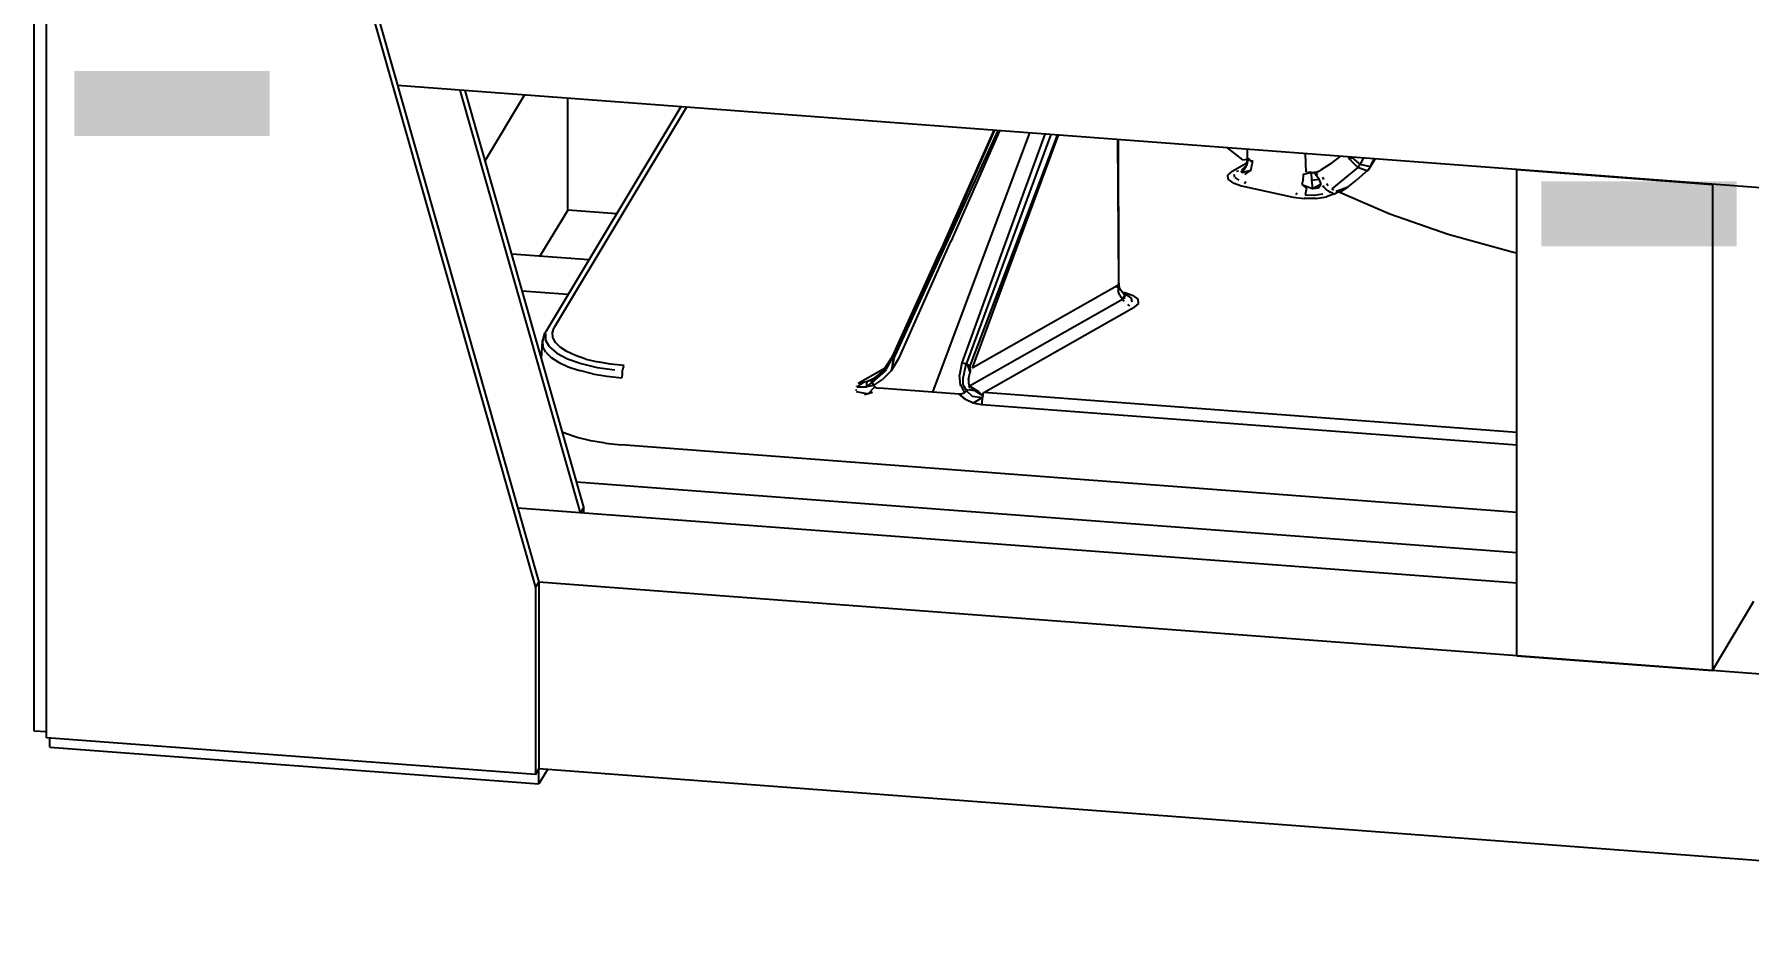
# Model space of a CAD drawing. Header units: millimetres. Extents: x -57554 to 16546, y 2142 to 98430.
# Drawn here: x -42225 to -41367, y 88838 to 89287 of the extents above; entities that cross this region are included whole.
import ezdxf

# ---------------------------------------------------------------- set-up
doc = ezdxf.new("R2010")
doc.units = ezdxf.units.MM
doc.styles.add('Arial', font='ARIAL.TTF', dxfattribs={"height": 0.2})

msp = doc.modelspace()

# ---------------------------------------------------------------- linework, layer by layer
at = {"color": 2, "linetype": 'Continuous'}
for p, q in [((-42224.53, 88937.98), (-42224.53, 89368.15)), ((-42218.36, 88934.62), (-42218.36, 89364.78)), ((-42071.64, 89353.73), (-41973.83, 89009.72)), ((-42069.98, 89356.51), (-41972.16, 89012.49)), ((-40826.38, 89169.34), (-42042.81, 89260.95)), ((-41951.37, 89047.15), (-42011.49, 89258.59)), ((-41949.71, 89049.92), (-42008.99, 89258.4)), ((-41979.32, 89256.17), (-41999.02, 89223.34)), ((-41901.22, 89250.28), (-41968.6, 89137.98)), ((-41957.75, 89198.6), (-41957.75, 89254.54)), ((-41898.34, 89250.07), (-41964.45, 89139.87)), ((-41744.57, 89238.49), (-41794.76, 89125.43)), ((-41744.32, 89238.47), (-41794.12, 89125.58)), ((-41742.65, 89238.34), (-41794.12, 89125.58)), ((-41726.79, 89237.15), (-41775.29, 89107.51)), ((-41741.72, 89238.27), (-41766.18, 89182.79)), ((-41716.04, 89236.34), (-41758.53, 89121.52)), ((-41712.86, 89236.1), (-41756.71, 89120.63)), ((-41712.91, 89236.1), (-41756.71, 89120.63)), ((-41719.13, 89236.57), (-41738.29, 89183.93)), ((-41712.48, 89236.07), (-41732.02, 89183.4)), ((-41682.12, 89162.03), (-41682.53, 89233.82)), ((-41682.14, 89167.04), (-41682.26, 89233.8)), ((-41620.13, 89223.79), (-41627.73, 89229.69)), ((-41618.31, 89220.72), (-41617.76, 89224.64)), ((-41617.76, 89224.64), (-41617.73, 89228.94)), ((-41617.74, 89224.48), (-41617.73, 89228.94)), ((-41588.47, 89217.6), (-41588.83, 89226.76)), ((-41572.57, 89224.53), (-41576.72, 89221.32)), ((-41571.55, 89225.46), (-41572.57, 89224.53)), ((-41567.01, 89224.87), (-41567.12, 89225.12)), ((-41567.12, 89225.12), (-41566.97, 89224.78)), ((-41566.49, 89223.64), (-41567.01, 89224.87)), ((-41565.64, 89224.96), (-41566.49, 89223.64)), ((-41565.64, 89224.96), (-41565.67, 89225.02)), ((-41565.67, 89225.02), (-41565.64, 89224.96)), ((-41565.64, 89224.96), (-41565.62, 89225.01)), ((-41565.64, 89224.96), (-41561.36, 89221.45)), ((-41559.87, 89224.58), (-41561.36, 89221.45)), ((-41625.47, 89218.09), (-41627.55, 89216.14)), ((-41627.38, 89214.06), (-41627.55, 89216.14)), ((-41625.47, 89218.09), (-41618.09, 89222.27)), ((-41624.05, 89214.9), (-41624.42, 89216.44)), ((-41622.3, 89218.07), (-41623.33, 89217.92)), ((-41619.58, 89219.41), (-41620.85, 89218.24)), ((-41620.85, 89218.24), (-41620.58, 89217.27)), ((-41620.58, 89217.27), (-41618.31, 89220.72)), ((-41620.58, 89217.27), (-41619.58, 89219.41)), ((-41616.02, 89218.36), (-41620.58, 89217.27)), ((-41619.58, 89219.41), (-41620.41, 89218.82)), ((-41620.13, 89223.79), (-41617.85, 89223.98)), ((-41618.85, 89220.13), (-41619.58, 89219.41)), ((-41619.16, 89216.43), (-41616.02, 89218.36)), ((-41618.29, 89220.9), (-41618.85, 89220.13)), ((-41617.44, 89224.17), (-41618.31, 89220.72)), ((-41617.63, 89224.33), (-41617.74, 89224.48)), ((-41617.63, 89224.33), (-41617.74, 89224.48)), ((-41615.42, 89222.31), (-41617.44, 89224.17)), ((-41617.17, 89224.03), (-41617.44, 89224.17)), ((-41616.83, 89223.9), (-41617.17, 89224.03)), ((-41616.83, 89223.9), (-41615.42, 89222.31)), ((-41616.02, 89218.36), (-41615.73, 89219.68)), ((-41615.73, 89219.68), (-41615.52, 89221)), ((-41615.42, 89222.31), (-41615.52, 89221)), ((-41615.41, 89223.58), (-41615.42, 89222.31)), ((-41589.79, 89215.31), (-41589.68, 89216.62)), ((-41589.68, 89216.62), (-41585.86, 89217.29)), ((-41587.18, 89217.39), (-41587.83, 89217.48)), ((-41586.52, 89217.33), (-41587.18, 89217.39)), ((-41585.86, 89217.29), (-41586.52, 89217.33)), ((-41585.86, 89217.29), (-41585.23, 89217.28)), ((-41585.23, 89217.28), (-41585.86, 89217.29)), ((-41585.86, 89217.29), (-41585.7, 89213.5)), ((-41584.63, 89217.3), (-41585.23, 89217.28)), ((-41584.07, 89217.35), (-41584.63, 89217.3)), ((-41581.97, 89213.98), (-41584.63, 89217.3)), ((-41584.63, 89217.3), (-41582.6, 89216.43)), ((-41584.07, 89217.35), (-41582.71, 89217.65)), ((-41583.55, 89217.42), (-41584.07, 89217.35)), ((-41583.1, 89217.52), (-41583.55, 89217.42)), ((-41582.71, 89217.65), (-41583.1, 89217.52)), ((-41582.71, 89217.65), (-41580.88, 89218.68)), ((-41576.72, 89221.32), (-41580.88, 89218.68)), ((-41562.63, 89219.9), (-41575.58, 89209.17)), ((-41566.49, 89223.64), (-41562.63, 89219.9)), ((-41558.86, 89217.35), (-41563.21, 89213.51)), ((-41561.36, 89221.45), (-41562.63, 89219.9)), ((-41558.01, 89218.13), (-41562.63, 89219.9)), ((-41556.17, 89220.15), (-41561.36, 89221.45)), ((-41558.86, 89217.35), (-41558.01, 89218.13)), ((-41558.01, 89218.13), (-41557.33, 89218.79)), ((-41557.33, 89218.79), (-41556.72, 89219.46)), ((-41556.72, 89219.46), (-41556.17, 89220.15)), ((-41554.56, 89224.18), (-41556.5, 89220.23)), ((-41553.96, 89224.13), (-41556.49, 89220.23)), ((-41483.09, 89218.8), (-41385.27, 89211.43)), ((-41483.09, 88975.66), (-41483.09, 89218.8)), ((-41624.94, 89212.16), (-41627.38, 89214.06)), ((-41624.94, 89212.16), (-41620.7, 89210.74)), ((-41624.05, 89214.9), (-41622.02, 89213.55)), ((-41620.7, 89210.74), (-41594.96, 89205.05)), ((-41619.28, 89211.89), (-41618.61, 89212.69)), ((-41618.7, 89212.58), (-41619.28, 89211.89)), ((-41618.61, 89212.69), (-41618.7, 89212.58)), ((-41590.28, 89212.66), (-41590.66, 89211.37)), ((-41590.66, 89211.37), (-41588.3, 89209.6)), ((-41590.66, 89211.37), (-41585.18, 89209.43)), ((-41589.99, 89213.98), (-41590.28, 89212.66)), ((-41589.99, 89213.98), (-41589.79, 89215.31)), ((-41588.3, 89209.6), (-41588.87, 89206.21)), ((-41585.7, 89213.5), (-41581.97, 89213.98)), ((-41585.7, 89213.5), (-41585.18, 89209.43)), ((-41585.18, 89209.43), (-41580.85, 89211.72)), ((-41585.18, 89209.43), (-41582.2, 89209.68)), ((-41582.2, 89209.68), (-41580.85, 89211.72)), ((-41581.48, 89212.84), (-41581.98, 89214.01)), ((-41580.85, 89211.72), (-41581.48, 89212.84)), ((-41579.65, 89213.87), (-41580.15, 89215.04)), ((-41579.85, 89210.35), (-41580.12, 89210.67)), ((-41579.3, 89209.72), (-41580.12, 89210.67)), ((-41579.3, 89209.72), (-41579.85, 89210.35)), ((-41578.39, 89208.86), (-41579.3, 89209.72)), ((-41577.41, 89208.13), (-41578.39, 89208.86)), ((-41577.47, 89210.75), (-41578.29, 89211.71)), ((-41577.41, 89208.13), (-41576.74, 89207.74)), ((-41576.38, 89207.52), (-41577.41, 89208.13)), ((-41576.74, 89207.74), (-41576.38, 89207.52)), ((-41575.32, 89207.06), (-41576.38, 89207.52)), ((-41574.55, 89208.56), (-41575.58, 89209.17)), ((-41574.23, 89206.74), (-41572.4, 89207.78)), ((-41573.48, 89208.1), (-41567.44, 89210.26)), ((-41573.48, 89208.1), (-41572.4, 89207.78)), ((-41571.51, 89207.59), (-41573.48, 89208.1)), ((-41546.56, 89196.58), (-41572.4, 89207.78)), ((-41572.4, 89207.78), (-41571.51, 89207.59)), ((-41571.51, 89207.59), (-41567.44, 89210.26)), ((-41567.44, 89210.26), (-41563.21, 89213.51)), ((-41385.27, 89211.43), (-41385.27, 88968.3)), ((-41594.96, 89205.05), (-41589.5, 89204.31)), ((-41592.87, 89206.99), (-41593.54, 89206.19)), ((-41583.61, 89204.37), (-41589.5, 89204.31)), ((-41588.87, 89206.21), (-41584.37, 89206.11)), ((-41584.37, 89206.11), (-41580.1, 89206.63)), ((-41583.61, 89204.37), (-41578.26, 89205.23)), ((-41574.23, 89206.74), (-41578.26, 89205.23)), ((-41575.32, 89207.06), (-41574.23, 89206.74)), ((-41957.75, 89198.6), (-41971.65, 89175.45)), ((-41933.33, 89196.76), (-41957.75, 89198.6)), ((-41517.46, 89186.43), (-41546.56, 89196.58)), ((-41791.74, 89125.05), (-41766.18, 89182.79)), ((-41738.29, 89183.93), (-41760.56, 89122.22)), ((-41732.02, 89183.4), (-41755.44, 89119.71)), ((-41485.43, 89177.46), (-41517.46, 89186.43)), ((-41947.22, 89173.61), (-41985.7, 89176.5)), ((-41795.39, 89125.28), (-41771.4, 89178.05)), ((-41483.09, 89176.94), (-41485.43, 89177.46)), ((-41957.62, 89156.28), (-41980.44, 89158)), ((-41755.44, 89119.71), (-41682.87, 89160.85)), ((-41682.56, 89161.13), (-41682.87, 89160.85)), ((-41682.77, 89159.64), (-41682.56, 89161.13)), ((-41682.33, 89161.42), (-41682.56, 89161.13)), ((-41682.56, 89161.13), (-41682.52, 89158.42)), ((-41682.52, 89158.42), (-41681.56, 89159.15)), ((-41682.15, 89157.21), (-41682.52, 89158.42)), ((-41682.18, 89161.72), (-41682.33, 89161.42)), ((-41682.12, 89162.03), (-41682.18, 89161.72)), ((-41681.64, 89156.04), (-41682.15, 89157.21)), ((-41681.56, 89159.15), (-41682.12, 89162.23)), ((-41681.64, 89156.04), (-41681.02, 89154.93)), ((-41679.29, 89156.07), (-41681.56, 89159.15)), ((-41680.39, 89157.57), (-41679.18, 89157.3)), ((-41679.29, 89156.07), (-41680.29, 89153.88)), ((-41679.78, 89156.73), (-41677.86, 89155.76)), ((-41679.02, 89154.78), (-41679.29, 89156.07)), ((-41679.18, 89157.3), (-41674.93, 89155.88)), ((-41680.29, 89153.88), (-41756.88, 89110.46)), ((-41749.63, 89107.3), (-41674.4, 89149.95)), ((-41681.02, 89154.93), (-41680.29, 89153.88)), ((-41680.29, 89153.88), (-41679.02, 89154.78)), ((-41679.46, 89152.92), (-41680.29, 89153.88)), ((-41677.86, 89155.76), (-41675.82, 89154.26)), ((-41676.55, 89150.73), (-41677.58, 89151.34)), ((-41675.46, 89152.57), (-41675.82, 89154.26)), ((-41672.5, 89153.98), (-41674.93, 89155.88)), ((-41672.32, 89151.9), (-41674.4, 89149.95)), ((-41672.32, 89151.9), (-41672.5, 89153.98)), ((-41968.24, 89138.44), (-41967.82, 89138.84)), ((-41967.91, 89138.75), (-41967.82, 89138.84)), ((-41965.38, 89137.37), (-41964.45, 89139.87)), ((-41970.86, 89124.29), (-41970.37, 89133.03)), ((-41970.09, 89133.79), (-41970.37, 89133.03)), ((-41970.37, 89133.03), (-41970.09, 89133.79)), ((-41970.37, 89133.03), (-41970.16, 89130.24)), ((-41968.72, 89127.5), (-41970.16, 89130.24)), ((-41970.09, 89133.79), (-41969.12, 89136.95)), ((-41969.12, 89136.95), (-41968.89, 89137.48)), ((-41968.6, 89137.98), (-41968.89, 89137.48)), ((-41968.73, 89133.41), (-41968.76, 89136.8)), ((-41966.83, 89130.09), (-41968.73, 89133.41)), ((-41968.24, 89138.44), (-41967.91, 89138.75)), ((-41965.13, 89138.05), (-41965.38, 89137.37)), ((-41965.19, 89134.86), (-41965.38, 89137.37)), ((-41963.9, 89132.38), (-41965.19, 89134.86)), ((-41961.53, 89130.01), (-41963.9, 89132.38)), ((-41968.72, 89127.5), (-41966.09, 89124.86)), ((-41966.83, 89130.09), (-41963.14, 89126.97)), ((-41966.09, 89124.86), (-41962.33, 89122.41)), ((-41963.14, 89126.97), (-41957.8, 89124.15)), ((-41962.33, 89122.41), (-41957.53, 89120.19)), ((-41958.14, 89127.8), (-41961.53, 89130.01)), ((-41953.82, 89125.81), (-41958.14, 89127.8)), ((-41957.8, 89124.15), (-41951.02, 89121.77)), ((-41948.67, 89124.07), (-41953.82, 89125.81)), ((-41951.02, 89121.77), (-41943.05, 89119.89)), ((-41948.67, 89124.07), (-41942.81, 89122.65)), ((-41936.4, 89121.57), (-41942.81, 89122.65)), ((-41799.97, 89118.17), (-41795.39, 89125.28)), ((-41798.87, 89118.24), (-41794.76, 89125.43)), ((-41795.85, 89118.37), (-41794.12, 89125.58)), ((-41794.76, 89125.43), (-41795.85, 89118.37)), ((-41795.85, 89118.37), (-41791.74, 89125.05)), ((-41760.56, 89122.22), (-41761.84, 89116)), ((-41758.53, 89121.52), (-41760.56, 89122.22)), ((-41957.53, 89120.19), (-41951.81, 89118.27)), ((-41945.31, 89116.69), (-41951.81, 89118.27)), ((-41945.31, 89116.69), (-41938.19, 89115.48)), ((-41943.05, 89119.89), (-41934.2, 89118.61)), ((-41938.19, 89115.48), (-41930.63, 89114.69)), ((-41929.59, 89120.85), (-41936.4, 89121.57)), ((-41930.62, 89115.3), (-41930.63, 89114.69)), ((-41930.59, 89115.93), (-41930.62, 89115.3)), ((-41930.54, 89116.56), (-41930.59, 89115.93)), ((-41930.48, 89117.18), (-41930.54, 89116.56)), ((-41930.48, 89117.18), (-41930.4, 89117.79)), ((-41930.4, 89117.79), (-41930.31, 89118.37)), ((-41930.4, 89117.79), (-41930.33, 89118.25)), ((-41930.33, 89118.25), (-41930.31, 89118.37)), ((-41930.31, 89118.37), (-41930.21, 89118.92)), ((-41930.1, 89119.42), (-41930.21, 89118.92)), ((-41929.98, 89119.88), (-41930.1, 89119.42)), ((-41929.86, 89120.27), (-41929.98, 89119.88)), ((-41929.86, 89120.27), (-41929.73, 89120.59)), ((-41929.73, 89120.59), (-41929.59, 89120.85)), ((-41812.52, 89112.03), (-41798.97, 89119.72)), ((-41805.76, 89113.33), (-41808, 89112.74)), ((-41805.69, 89113.77), (-41807.79, 89112.79)), ((-41805.76, 89113.33), (-41802.27, 89116.11)), ((-41805.76, 89113.33), (-41805.69, 89113.77)), ((-41805.45, 89112.33), (-41805.76, 89113.33)), ((-41805.69, 89113.77), (-41804.02, 89114.82)), ((-41805.45, 89112.33), (-41798.87, 89118.24)), ((-41805.45, 89112.33), (-41802.27, 89116.11)), ((-41804.8, 89110.88), (-41800.38, 89113.83)), ((-41802.27, 89116.11), (-41804.02, 89114.82)), ((-41800.48, 89117.65), (-41803.87, 89114.93)), ((-41802.27, 89116.11), (-41800.48, 89117.65)), ((-41799.97, 89118.17), (-41800.48, 89117.65)), ((-41800.48, 89117.65), (-41799.97, 89118.17)), ((-41795.85, 89118.37), (-41800.38, 89113.83)), ((-41761.3, 89111.11), (-41761.84, 89116)), ((-41759.98, 89114.57), (-41758.53, 89121.52)), ((-41759.94, 89111.04), (-41759.98, 89114.57)), ((-41756.71, 89120.63), (-41758.53, 89121.52)), ((-41756.41, 89117.47), (-41757.62, 89121.07)), ((-41757.26, 89113.66), (-41757, 89115.44)), ((-41757.26, 89113.66), (-41757.2, 89114.09)), ((-41757.26, 89113.66), (-41757.24, 89112.09)), ((-41757, 89115.44), (-41756.41, 89117.47)), ((-41756.71, 89120.63), (-41756.41, 89117.47)), ((-41813.47, 89107.74), (-41807.41, 89106.7)), ((-41813.41, 89108.37), (-41813.33, 89108.98)), ((-41813.41, 89108.37), (-41813.33, 89108.95)), ((-41810.1, 89112.2), (-41813.14, 89110.1)), ((-41813.14, 89110.1), (-41813.03, 89110.61)), ((-41813.14, 89110.1), (-41808.3, 89110.14)), ((-41812.52, 89112.03), (-41810.1, 89112.2)), ((-41808, 89112.74), (-41810.1, 89112.2)), ((-41805.36, 89107.35), (-41809.29, 89106.09)), ((-41808.3, 89110.14), (-41808, 89112.74)), ((-41808.3, 89110.14), (-41805.45, 89112.33)), ((-41804.8, 89110.88), (-41808.3, 89110.14)), ((-41807.41, 89106.7), (-41804.15, 89110.17)), ((-41805.2, 89111.77), (-41805.45, 89112.33)), ((-41805.45, 89112.33), (-41805.28, 89111.95)), ((-41805.28, 89111.95), (-41804.8, 89110.88)), ((-41804.8, 89110.88), (-41805.2, 89111.77)), ((-41804.8, 89110.88), (-41804.15, 89110.17)), ((-41804.15, 89110.17), (-41803.21, 89109.73)), ((-41803.21, 89109.73), (-41802.03, 89109.53)), ((-41775.29, 89107.51), (-41802.03, 89109.53)), ((-41761.91, 89106.5), (-41775.29, 89107.51)), ((-41760.91, 89106.52), (-41761.91, 89106.51)), ((-41760.91, 89106.52), (-41761.91, 89106.5)), ((-41761.91, 89106.51), (-41758.77, 89103.86)), ((-41758.77, 89103.86), (-41761.91, 89106.5)), ((-41761.09, 89110.7), (-41761.3, 89111.11)), ((-41761.3, 89111.11), (-41759.27, 89107.2)), ((-41760.03, 89106.74), (-41760.91, 89106.52)), ((-41759.27, 89107.2), (-41760.03, 89106.74)), ((-41759.94, 89111.04), (-41758.23, 89108.11)), ((-41759.27, 89107.2), (-41758.23, 89108.11)), ((-41759.27, 89107.2), (-41758.63, 89107.76)), ((-41758.23, 89108.11), (-41758.63, 89107.76)), ((-41758.23, 89108.11), (-41757.27, 89108.87)), ((-41758.23, 89108.11), (-41755.45, 89105.54)), ((-41757.27, 89108.87), (-41754.41, 89108.3)), ((-41757.24, 89112.09), (-41756.97, 89110.67)), ((-41756.43, 89109.41), (-41756.97, 89110.67)), ((-41752.11, 89107.58), (-41756.88, 89110.46)), ((-41756.88, 89110.46), (-41754.41, 89108.3)), ((-41755.45, 89105.54), (-41750.34, 89104.82)), ((-41750.34, 89104.82), (-41754.96, 89102.02)), ((-41752.11, 89107.58), (-41754.41, 89108.3)), ((-41754.04, 89108.19), (-41750.13, 89105.87)), ((-41752.11, 89107.58), (-41750.13, 89105.87)), ((-41750.43, 89104.24), (-41750.34, 89104.82)), ((-41750.24, 89105.37), (-41750.34, 89104.82)), ((-41750.13, 89105.87), (-41750.24, 89105.37)), ((-41750.13, 89105.87), (-41750.01, 89106.32)), ((-41750.01, 89106.32), (-41749.89, 89106.71)), ((-41749.89, 89106.71), (-41749.76, 89107.04)), ((-41749.76, 89107.04), (-41749.63, 89107.3)), ((-41483.09, 89087.23), (-41749.63, 89107.3)), ((-41754.96, 89102.02), (-41758.77, 89103.86)), ((-41750.67, 89101.14), (-41754.96, 89102.02)), ((-41750.65, 89101.75), (-41750.67, 89101.14)), ((-41483.09, 89080.99), (-41750.67, 89101.14)), ((-41750.62, 89102.38), (-41750.65, 89101.75)), ((-41750.57, 89103.01), (-41750.62, 89102.38)), ((-41750.51, 89103.63), (-41750.57, 89103.01)), ((-41750.43, 89104.24), (-41750.51, 89103.63)), ((-41958.9, 89086.78), (-41960.38, 89087.46)), ((-41952.97, 89084.78), (-41958.9, 89086.78)), ((-41946.23, 89083.14), (-41952.97, 89084.78)), ((-41938.86, 89081.9), (-41946.23, 89083.14)), ((-41938.86, 89081.9), (-41931.02, 89081.07)), ((-41483.09, 89047.34), (-41931.02, 89081.07)), ((-41483.09, 89027.03), (-41953.27, 89062.44)), ((-41483.09, 89011.88), (-41982.69, 89049.51)), ((-41949.71, 89049.92), (-41951.37, 89047.15)), ((-41949.71, 89047.02), (-41949.71, 89049.92)), ((-41973.83, 89009.72), (-41972.16, 89012.49)), ((-40897.02, 88931.53), (-41972.16, 89012.49)), ((-41972.16, 89012.49), (-41972.16, 88918.98)), ((-41973.83, 89009.72), (-41973.83, 88916.21)), ((-41385.27, 88968.3), (-41364.48, 89002.95)), ((-41483.09, 88975.66), (-41385.27, 88968.3)), ((-42218.36, 88937.52), (-42224.53, 88937.98)), ((-41973.83, 88916.21), (-42218.36, 88934.62)), ((-42216.7, 88929.91), (-42216.7, 88934.5)), ((-42216.7, 88929.91), (-41972.16, 88911.5)), ((-41973.83, 88916.21), (-41972.16, 88918.98)), ((-41972.16, 88911.5), (-41972.16, 88918.98)), ((-40897.86, 88838.08), (-41972.16, 88918.98)), ((-41967.87, 88918.65), (-41972.16, 88911.5))]:
    msp.add_line(p, q, dxfattribs=at)

# ---------------------------------------------------------------- texts
at = {"color": 5, "linetype": 'Continuous', "style": 'Arial'}
for p in [(-42222.24, 89141.33), (-41488.63, 89086.08)]:
    msp.add_text('-', height=286.52, dxfattribs=at).set_placement(p)

doc.saveas('drawing.dxf')
